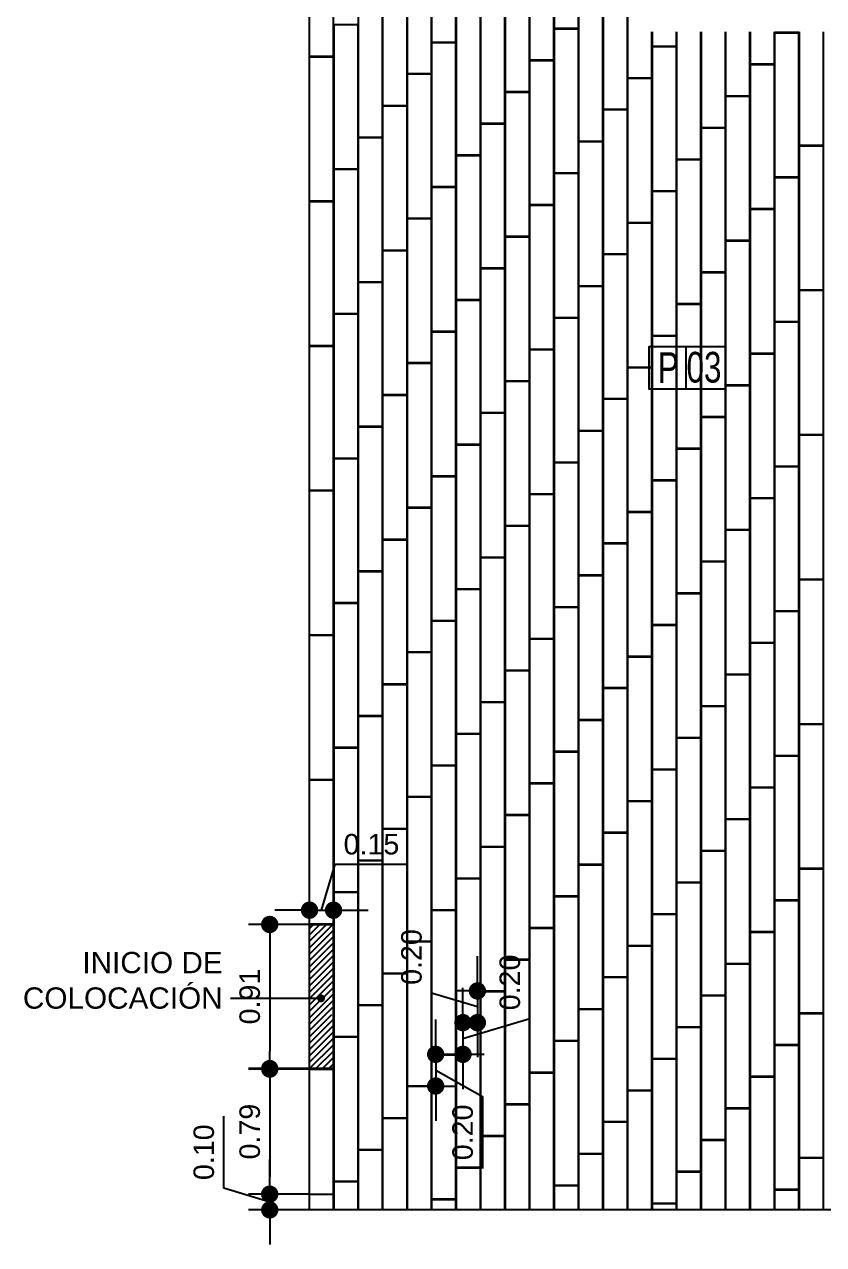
# Model space of a CAD drawing. Header units: metres. Extents: x 289 to 442, y 174 to 231.
# Drawn here: x 394.32 to 399.39, y 179.62 to 187.36 of the extents above; entities that cross this region are included whole.
import ezdxf

# ---------------------------------------------------------------- set-up
doc = ezdxf.new("R2010")
doc.units = ezdxf.units.M
doc.layers.add('A-Piso', color=9, linetype='Continuous')
doc.styles.add('Arial', font='arial.ttf', dxfattribs={"height": 0.15})
doc.styles.add('Cotas 75', font='arial.ttf', dxfattribs={"height": 0.13})
doc.styles.add('SWISS', font='swisscl.ttf')
doc.dimstyles.new('COTAS CONSTRUCTIVAS 1-100', dxfattribs={"dimtxt": 0.15, "dimasz": 0.05, "dimexe": 0.11, "dimexo": 0, "dimgap": 0.05, "dimtad": 2, "dimzin": 1, "dimdsep": 46, "dimtxsty": 'Arial', "dimblk": 'DOT', "dimcen": -0.07, "dimdle": 0.15, "dimclrd": 9, "dimclre": 9, "dimclrt": 7, "dimaunit": 1, "dimadec": 4, "dimazin": 0, "dimtfac": 1, "dimtix": 1, "dimtmove": 2, "dimatfit": 1, "dimldrblk": 'DOT', "dimfxl": 0, "dimtolj": 1, "dimtzin": 0, "dimarcsym": 0})
doc.dimstyles.new('Estilo 75', dxfattribs={"dimtxt": 0.13, "dimasz": 0.11, "dimexe": 0.135, "dimexo": 0, "dimgap": 0.06, "dimtad": 1, "dimzin": 1, "dimdsep": 46, "dimtxsty": 'Cotas 75', "dimblk": 'DOT', "dimcen": 0.135, "dimdle": 0.135, "dimclrd": 9, "dimclre": 9, "dimclrt": 256, "dimadec": 0, "dimazin": 0, "dimtfac": 1, "dimtmove": 1, "dimatfit": 1, "dimfxl": 0, "dimarcsym": 0})

# ---------------------------------------------------------------- blocks, each defined once
blk = doc.blocks.new('_Dot')
at = {"color": 0, "linetype": 'ByBlock', "lineweight": -2}
blk.add_line((-0.5, 0), (-1, 0), dxfattribs=at)
at = {"color": 0, "linetype": 'ByBlock', "const_width": 0.5}
blk.add_lwpolyline([(-0.25, 0, 1), (0.25, 0, 1)], format="xyb", close=True, dxfattribs=at)
blk = doc.blocks.new('*D18')
at = {"layer": 'A-Piso', "color": 9, "lineweight": -2, "transparency": 16777216}
for p, q in [((395.5859, 179.9799), (395.5859, 180.4371)), ((395.8772, 180.0525), (395.8772, 180.1625)), ((395.8772, 179.8925), (395.5859, 179.9799)), ((396.1297, 179.9425), (395.7422, 179.9425)), ((395.8772, 179.8425), (395.8772, 179.9425)), ((395.8772, 179.8425), (395.8772, 179.9425)), ((396.1297, 179.8425), (395.7422, 179.8425)), ((395.8772, 179.7325), (395.8772, 179.6225))]:
    blk.add_line(p, q, dxfattribs=at)
at = {"layer": 'A-Piso', "color": 9, "lineweight": -2, "transparency": 16777216, "xscale": 0.11, "yscale": 0.11, "zscale": 0.11}
for p, rotation in [((395.8772, 179.9425), 270), ((395.8772, 179.8425), 90)]:
    blk.add_blockref('_Dot', p, dxfattribs=dict(at, rotation=rotation))
at = {"layer": 'A-Piso', "transparency": 16777216, "insert": (395.4595, 180.2085), "char_height": 0.13, "attachment_point": 5, "rotation": 90, "style": 'Cotas 75'}
blk.add_mtext('0.10', dxfattribs=at)
blk = doc.blocks.new('*D19')
at = {"layer": 'A-Piso', "color": 9, "lineweight": -2, "transparency": 16777216}
for p, q in [((396.1297, 180.7359), (395.7422, 180.7359)), ((395.8772, 180.6259), (395.8772, 180.0525)), ((396.1297, 179.9425), (395.7422, 179.9425))]:
    blk.add_line(p, q, dxfattribs=at)
at = {"layer": 'A-Piso', "color": 9, "lineweight": -2, "transparency": 16777216, "xscale": 0.11, "yscale": 0.11, "zscale": 0.11}
for p, rotation in [((395.8772, 180.7359), 90), ((395.8772, 179.9425), 270)]:
    blk.add_blockref('_Dot', p, dxfattribs=dict(at, rotation=rotation))
at = {"layer": 'A-Piso', "transparency": 16777216, "insert": (395.7509, 180.3392), "char_height": 0.13, "attachment_point": 5, "rotation": 90, "style": 'Cotas 75'}
blk.add_mtext('0.79', dxfattribs=at)
blk = doc.blocks.new('*D20')
at = {"layer": 'A-Piso', "color": 9, "lineweight": -2, "transparency": 16777216}
for p, q in [((396.2059, 181.744), (396.2933, 182.0354)), ((396.2933, 182.0354), (396.752, 182.0354)), ((396.1297, 181.6563), (396.1297, 181.879)), ((396.2821, 181.6563), (396.2821, 181.879)), ((396.0197, 181.744), (395.9097, 181.744)), ((396.1297, 181.744), (396.2821, 181.744)), ((396.1297, 181.744), (396.2821, 181.744)), ((396.3921, 181.744), (396.5021, 181.744))]:
    blk.add_line(p, q, dxfattribs=at)
at = {"layer": 'A-Piso', "color": 9, "lineweight": -2, "transparency": 16777216, "xscale": 0.11, "yscale": 0.11, "zscale": 0.11}
blk.add_blockref('_Dot', (396.1297, 181.744), dxfattribs=at)
at = {"layer": 'A-Piso', "color": 9, "lineweight": -2, "transparency": 16777216, "xscale": 0.11, "yscale": 0.11, "zscale": 0.11, "rotation": 180}
blk.add_blockref('_Dot', (396.2821, 181.744), dxfattribs=at)
at = {"layer": 'A-Piso', "transparency": 16777216, "insert": (396.5227, 182.1617), "char_height": 0.13, "attachment_point": 5, "style": 'Cotas 75'}
blk.add_mtext('0.15', dxfattribs=at)
blk = doc.blocks.new('*D21')
at = {"layer": 'A-Piso', "color": 9, "lineweight": -2, "transparency": 16777216}
for p, q in [((396.9303, 180.9395), (396.9303, 181.0495)), ((396.9067, 180.8295), (397.0653, 180.8295)), ((396.9303, 180.8295), (396.9303, 180.6285)), ((396.9303, 180.8295), (396.9303, 180.6285)), ((396.9303, 180.729), (397.228, 180.563)), ((396.9067, 180.6285), (397.0653, 180.6285)), ((396.9303, 180.5185), (396.9303, 180.4085)), ((397.228, 180.563), (397.228, 180.1057))]:
    blk.add_line(p, q, dxfattribs=at)
at = {"layer": 'A-Piso', "color": 9, "lineweight": -2, "transparency": 16777216, "xscale": 0.11, "yscale": 0.11, "zscale": 0.11}
for p, rotation in [((396.9303, 180.8295), 270), ((396.9303, 180.6285), 90)]:
    blk.add_blockref('_Dot', p, dxfattribs=dict(at, rotation=rotation))
at = {"layer": 'A-Piso', "transparency": 16777216, "insert": (397.1017, 180.3344), "char_height": 0.13, "attachment_point": 5, "rotation": 90, "style": 'Cotas 75'}
blk.add_mtext('0.20', dxfattribs=at)
blk = doc.blocks.new('*D22')
at = {"layer": 'A-Piso', "color": 9, "lineweight": -2, "transparency": 16777216}
for p, q in [((397.5276, 181.0572), (397.5276, 181.5145)), ((397.1035, 181.1405), (397.1035, 181.2505)), ((397.1035, 180.93), (397.5276, 181.0572)), ((397.0621, 181.0305), (397.2385, 181.0305)), ((397.1035, 181.0305), (397.1035, 180.8295)), ((397.1035, 181.0305), (397.1035, 180.8295)), ((397.0621, 180.8295), (397.2385, 180.8295)), ((397.1035, 180.7195), (397.1035, 180.6095))]:
    blk.add_line(p, q, dxfattribs=at)
at = {"layer": 'A-Piso', "color": 9, "lineweight": -2, "transparency": 16777216, "xscale": 0.11, "yscale": 0.11, "zscale": 0.11}
for p, rotation in [((397.1035, 181.0305), 270), ((397.1035, 180.8295), 90)]:
    blk.add_blockref('_Dot', p, dxfattribs=dict(at, rotation=rotation))
at = {"layer": 'A-Piso', "transparency": 16777216, "insert": (397.4012, 181.2858), "char_height": 0.13, "attachment_point": 5, "rotation": 90, "style": 'Cotas 75'}
blk.add_mtext('0.20', dxfattribs=at)
blk = doc.blocks.new('*D23')
at = {"layer": 'A-Piso', "color": 9, "lineweight": -2, "transparency": 16777216}
for p, q in [((396.1297, 181.6533), (395.7422, 181.6533)), ((395.8772, 181.5433), (395.8772, 180.8489)), ((396.1297, 180.7389), (395.7422, 180.7389))]:
    blk.add_line(p, q, dxfattribs=at)
at = {"layer": 'A-Piso', "color": 9, "lineweight": -2, "transparency": 16777216, "xscale": 0.11, "yscale": 0.11, "zscale": 0.11}
for p, rotation in [((395.8772, 181.6533), 90), ((395.8772, 180.7389), 270)]:
    blk.add_blockref('_Dot', p, dxfattribs=dict(at, rotation=rotation))
at = {"layer": 'A-Piso', "transparency": 16777216, "insert": (395.7509, 181.1961), "char_height": 0.13, "attachment_point": 5, "rotation": 90, "style": 'Cotas 75'}
blk.add_mtext('0.91', dxfattribs=at)
blk = doc.blocks.new('*D24')
at = {"layer": 'A-Piso', "color": 9, "lineweight": -2, "transparency": 16777216}
for p, q in [((396.9036, 181.2184), (396.9036, 181.6756)), ((397.195, 181.3415), (397.195, 181.4515)), ((397.195, 181.131), (396.9036, 181.2184)), ((397.2175, 181.2315), (397.06, 181.2315)), ((397.195, 181.2315), (397.195, 181.0305)), ((397.195, 181.2315), (397.195, 181.0305)), ((397.2175, 181.0305), (397.06, 181.0305)), ((397.195, 180.9205), (397.195, 180.8105))]:
    blk.add_line(p, q, dxfattribs=at)
at = {"layer": 'A-Piso', "color": 9, "lineweight": -2, "transparency": 16777216, "xscale": 0.11, "yscale": 0.11, "zscale": 0.11}
for p, rotation in [((397.195, 181.2315), 270), ((397.195, 181.0305), 90)]:
    blk.add_blockref('_Dot', p, dxfattribs=dict(at, rotation=rotation))
at = {"layer": 'A-Piso', "transparency": 16777216, "insert": (396.7772, 181.447), "char_height": 0.13, "attachment_point": 5, "rotation": 90, "style": 'Cotas 75'}
blk.add_mtext('0.20', dxfattribs=at)

msp = doc.modelspace()

# ---------------------------------------------------------------- hatches: boundary and pattern name
at = {"true_color": 0x939598}
h = msp.add_hatch(dxfattribs=at)
h.set_pattern_fill('ANSI31', color=252, scale=0.009)
h.paths.add_polyline_path([(396.2821, 181.54, -0.006762), (396.2785, 181.5458), (396.1297, 181.5458), (396.1297, 181.387), (396.1302, 181.387), (396.1302, 181.337), (396.13, 180.7389), (396.1894, 180.7389), (396.1894, 180.8667, -0.414214), (396.233, 180.9103), (396.2821, 180.9103), (396.2821, 181.0804, -0.199772), (396.2574, 181.088, -0.054557), (396.2821, 181.1373)])
h.paths.add_polyline_path([(396.2821, 181.6533), (396.1297, 181.6533), (396.1297, 181.5459), (396.2784, 181.5459, -0.04769), (396.2574, 181.5893, -0.199775), (396.2821, 181.5969)])
h.paths.add_polyline_path([(396.2821, 180.9103), (396.233, 180.9103, 0.414214), (396.1894, 180.8667), (396.1894, 180.7389), (396.2821, 180.7389)], flags=17)
h.paths.add_polyline_path([(396.2821, 181.5969, 0.199775), (396.2574, 181.5893, 0.04769), (396.2784, 181.5459), (396.2821, 181.5459)], flags=17)

# ---------------------------------------------------------------- linework, layer by layer
for points in [[(397.2039, 190.3458), (397.2039, 189.3758), (397.1289, 189.3758), (397.1289, 189.1262), (402.5027, 189.1262), (402.6226, 189.1262), (402.6226, 187.4351), (402.5028, 187.4351), (402.5028, 187.3152), (404.4397, 187.3151), (404.4397, 179.8425), (396.1297, 179.8425), (396.1297, 190.8752), (397.1289, 190.8752), (397.1289, 190.3458)], [(396.1297, 179.8425), (396.1297, 190.8752)], [(397.6807, 187.1379), (397.6807, 188.9697)], [(397.6837, 187.3389), (397.6837, 188.2533)], [(397.8361, 187.3389), (397.8361, 188.2533)], [(396.9067, 187.2513), (396.9067, 188.1657)], [(397.0591, 187.2513), (397.0591, 188.1657)], [(396.2821, 187.1607), (396.2821, 188.0751)], [(397.5283, 187.1379), (397.5283, 188.0523)], [(396.7513, 187.0503), (396.7513, 187.9647)], [(396.9037, 187.0503), (396.9037, 187.9647)], [(398.1499, 187.0245), (398.1499, 187.9389)], [(397.3729, 186.9369), (397.3729, 187.8513)], [(397.5253, 186.9369), (397.5253, 187.8513)], [(396.5959, 186.8493), (396.5959, 187.7637)], [(396.7483, 186.8493), (396.7483, 187.7637)], [(397.9945, 179.8425), (397.9945, 187.7379)], [(398.1469, 179.8425), (398.1469, 187.7379)], [(397.2175, 186.7359), (397.2175, 187.6503)], [(397.3699, 186.7359), (397.3699, 187.6503)], [(396.4405, 186.6483), (396.4405, 187.5627)], [(396.5929, 186.6483), (396.5929, 187.5627)], [(397.8391, 186.6225), (397.8391, 187.5369)], [(397.9915, 186.6225), (397.9915, 187.5369)], [(397.0621, 186.5349), (397.0621, 187.4493)], [(397.2145, 186.5349), (397.2145, 187.4493)], [(396.2851, 187.3617), (396.4375, 187.3617)], [(396.2851, 186.4473), (396.2851, 187.3617)], [(396.4375, 186.4473), (396.4375, 187.3617)], [(397.6837, 187.3389), (397.8361, 187.3389)], [(397.6837, 179.8425), (397.6837, 187.3359)], [(397.6837, 187.3359), (397.8361, 187.3359)], [(397.8361, 179.8425), (397.8361, 187.3359)], [(396.9067, 187.2513), (397.0591, 187.2513)], [(396.9067, 187.2483), (397.0591, 187.2483)], [(396.9067, 186.3339), (396.9067, 187.2483)], [(397.0591, 186.3339), (397.0591, 187.2483)], [(398.3023, 187.0245), (398.3023, 187.3152)], [(398.3053, 187.2255), (398.3053, 187.3152)], [(398.4577, 187.2255), (398.4577, 187.3152)], [(398.4607, 186.5091), (398.4607, 187.3152)], [(398.6131, 186.5091), (398.6131, 187.3152)], [(398.6161, 186.7101), (398.6161, 187.3152)], [(398.7685, 186.7101), (398.7685, 187.3152)], [(398.7715, 186.9111), (398.7715, 187.3152)], [(398.9239, 186.9111), (398.9239, 187.3152)], [(398.9269, 187.1121), (398.9269, 187.3152)], [(399.0793, 187.1121), (399.0793, 187.3152)], [(399.0823, 187.3131), (399.0823, 187.3152)], [(399.0823, 187.3131), (399.2347, 187.3131)], [(399.0823, 187.3101), (399.2347, 187.3101)], [(399.0823, 186.3957), (399.0823, 187.3101)], [(399.2347, 187.3131), (399.2347, 187.3152)], [(399.2347, 186.3957), (399.2347, 187.3101)], [(399.2377, 179.8425), (399.2377, 187.3152)], [(399.3901, 179.8425), (399.3901, 187.3152)], [(398.3053, 187.2255), (398.4577, 187.2255)], [(398.3053, 179.8425), (398.3053, 187.2225)], [(398.3053, 187.2225), (398.4577, 187.2225)], [(398.4577, 179.8425), (398.4577, 187.2225)], [(396.1297, 187.1607), (396.2821, 187.1607)], [(396.1297, 187.1577), (396.2821, 187.1577)], [(396.2821, 186.2433), (396.2821, 187.1577)], [(397.5283, 187.1379), (397.6807, 187.1379)], [(397.5283, 187.1349), (397.6807, 187.1349)], [(397.5283, 186.2205), (397.5283, 187.1349)], [(397.6807, 179.8425), (397.6807, 187.1349)], [(398.9269, 187.1121), (399.0793, 187.1121)], [(398.9269, 179.8425), (398.9269, 187.1091)], [(398.9269, 187.1091), (399.0793, 187.1091)], [(399.0793, 179.8425), (399.0793, 187.1091)], [(396.9037, 187.0503), (396.7513, 187.0503)], [(396.9037, 187.0473), (396.7513, 187.0473)], [(396.7513, 186.1329), (396.7513, 187.0473)], [(396.9037, 186.1329), (396.9037, 187.0473)], [(398.1499, 187.0245), (398.3023, 187.0245)], [(398.1499, 179.8425), (398.1499, 187.0215)], [(398.1499, 187.0215), (398.3023, 187.0215)], [(398.3023, 179.8425), (398.3023, 187.0215)], [(397.3729, 186.9369), (397.5253, 186.9369)], [(397.3729, 186.9339), (397.5253, 186.9339)], [(397.3729, 186.0195), (397.3729, 186.9339)], [(397.5253, 186.0195), (397.5253, 186.9339)], [(398.7715, 186.9111), (398.9239, 186.9111)], [(398.7715, 179.8425), (398.7715, 186.9081)], [(398.7715, 186.9081), (398.9239, 186.9081)], [(398.9239, 179.8425), (398.9239, 186.9081)], [(396.5959, 186.8493), (396.7483, 186.8493)], [(396.5959, 186.8463), (396.7483, 186.8463)], [(396.5959, 185.9319), (396.5959, 186.8463)], [(396.7483, 185.9319), (396.7483, 186.8463)], [(398.1469, 186.8235), (397.9945, 186.8235)], [(398.1469, 186.8205), (397.9945, 186.8205)], [(397.2175, 186.7359), (397.3699, 186.7359)], [(397.2175, 186.7329), (397.3699, 186.7329)], [(397.2175, 185.8185), (397.2175, 186.7329)], [(397.3699, 185.8185), (397.3699, 186.7329)], [(398.6161, 186.7101), (398.7685, 186.7101)], [(398.6161, 179.8425), (398.6161, 186.7071)], [(398.6161, 186.7071), (398.7685, 186.7071)], [(398.7685, 179.8425), (398.7685, 186.7071)], [(396.4405, 186.6483), (396.5929, 186.6483)], [(396.4405, 186.6453), (396.5929, 186.6453)], [(396.4405, 185.7309), (396.4405, 186.6453)], [(396.5929, 185.7309), (396.5929, 186.6453)], [(397.8391, 186.6225), (397.9915, 186.6225)], [(397.8391, 179.8425), (397.8391, 186.6195)], [(397.8391, 186.6195), (397.9915, 186.6195)], [(397.9915, 179.8425), (397.9915, 186.6195)], [(399.2377, 186.5967), (399.3901, 186.5967)], [(399.2377, 186.5937), (399.3901, 186.5937)], [(397.0621, 186.5349), (397.2145, 186.5349)], [(397.0621, 186.5319), (397.2145, 186.5319)], [(397.0621, 185.6175), (397.0621, 186.5319)], [(397.2145, 185.6175), (397.2145, 186.5319)], [(398.4607, 186.5091), (398.6131, 186.5091)], [(398.4607, 179.8425), (398.4607, 186.5061)], [(398.4607, 186.5061), (398.6131, 186.5061)], [(398.6131, 179.8425), (398.6131, 186.5061)], [(396.2851, 186.4473), (396.4375, 186.4473)], [(396.2851, 186.4443), (396.4375, 186.4443)], [(396.2851, 185.5299), (396.2851, 186.4443)], [(396.4375, 185.5299), (396.4375, 186.4443)], [(397.6837, 186.4215), (397.8361, 186.4215)], [(397.6837, 186.4185), (397.8361, 186.4185)], [(396.9067, 186.3339), (397.0591, 186.3339)], [(396.9067, 186.3309), (397.0591, 186.3309)], [(396.9067, 185.4165), (396.9067, 186.3309)], [(397.0591, 185.4165), (397.0591, 186.3309)], [(399.0823, 186.3957), (399.2347, 186.3957)], [(399.0823, 179.8425), (399.0823, 186.3927)], [(399.0823, 186.3927), (399.2347, 186.3927)], [(399.2347, 179.8425), (399.2347, 186.3927)], [(396.1297, 186.2433), (396.2821, 186.2433)], [(398.3053, 186.3081), (398.4577, 186.3081)], [(398.3053, 186.3051), (398.4577, 186.3051)], [(396.1297, 186.2403), (396.2821, 186.2403)], [(396.2821, 185.3259), (396.2821, 186.2403)], [(397.5283, 186.2205), (397.6807, 186.2205)], [(397.5283, 186.2175), (397.6807, 186.2175)], [(397.5283, 185.3031), (397.5283, 186.2175)], [(398.9269, 186.1947), (399.0793, 186.1947)], [(398.9269, 186.1917), (399.0793, 186.1917)], [(396.9037, 186.1329), (396.7513, 186.1329)], [(396.9037, 186.1299), (396.7513, 186.1299)], [(396.7513, 185.2155), (396.7513, 186.1299)], [(396.9037, 185.2155), (396.9037, 186.1299)], [(398.1499, 186.1071), (398.3023, 186.1071)], [(398.1499, 186.1041), (398.3023, 186.1041)], [(397.3729, 186.0195), (397.5253, 186.0195)], [(397.3729, 186.0165), (397.5253, 186.0165)], [(397.3729, 185.1021), (397.3729, 186.0165)], [(397.5253, 185.1021), (397.5253, 186.0165)], [(396.5959, 185.9319), (396.7483, 185.9319)], [(398.7715, 185.9937), (398.9239, 185.9937)], [(398.7715, 185.9907), (398.9239, 185.9907)], [(396.5959, 185.9289), (396.7483, 185.9289)], [(396.5959, 185.0145), (396.5959, 185.9289)], [(396.7483, 185.0145), (396.7483, 185.9289)], [(398.1469, 185.9061), (397.9945, 185.9061)], [(398.1469, 185.9031), (397.9945, 185.9031)], [(397.2175, 185.8185), (397.3699, 185.8185)], [(397.2175, 185.8155), (397.3699, 185.8155)], [(397.2175, 184.9011), (397.2175, 185.8155)], [(397.3699, 184.9011), (397.3699, 185.8155)], [(398.6161, 185.7927), (398.7685, 185.7927)], [(398.6161, 185.7897), (398.7685, 185.7897)], [(396.4405, 185.7309), (396.5929, 185.7309)], [(396.4405, 185.7279), (396.5929, 185.7279)], [(396.4405, 184.8135), (396.4405, 185.7279)], [(396.5929, 184.8135), (396.5929, 185.7279)], [(397.8391, 185.7051), (397.9915, 185.7051)], [(397.8391, 185.7021), (397.9915, 185.7021)], [(399.2377, 185.6793), (399.3901, 185.6793)], [(399.2377, 185.6763), (399.3901, 185.6763)], [(397.0621, 185.6175), (397.2145, 185.6175)], [(397.0621, 185.6145), (397.2145, 185.6145)], [(397.0621, 184.7001), (397.0621, 185.6145)], [(397.2145, 184.7001), (397.2145, 185.6145)], [(398.4607, 185.5917), (398.6131, 185.5917)], [(398.4607, 185.5887), (398.6131, 185.5887)], [(396.2851, 185.5299), (396.4375, 185.5299)], [(396.2851, 185.5269), (396.4375, 185.5269)], [(396.2851, 184.6125), (396.2851, 185.5269)], [(396.4375, 184.6125), (396.4375, 185.5269)], [(397.6837, 185.5041), (397.8361, 185.5041)], [(397.6837, 185.5011), (397.8361, 185.5011)], [(399.0823, 185.4783), (399.2347, 185.4783)], [(399.0823, 185.4753), (399.2347, 185.4753)], [(396.9067, 185.4165), (397.0591, 185.4165)], [(396.9067, 185.4135), (397.0591, 185.4135)], [(396.9067, 184.4991), (396.9067, 185.4135)], [(397.0591, 184.4991), (397.0591, 185.4135)], [(398.3053, 185.3907), (398.4577, 185.3907)], [(396.1297, 185.3259), (396.2821, 185.3259)], [(396.1297, 185.3229), (396.2821, 185.3229)], [(396.2821, 184.4085), (396.2821, 185.3229)], [(398.3053, 185.3877), (398.4577, 185.3877)], [(397.5283, 185.3031), (397.6807, 185.3031)], [(397.5283, 185.3001), (397.6807, 185.3001)], [(397.5283, 184.3857), (397.5283, 185.3001)], [(398.9269, 185.2773), (399.0793, 185.2773)], [(398.9269, 185.2743), (399.0793, 185.2743)], [(396.9037, 185.2155), (396.7513, 185.2155)], [(396.9037, 185.2125), (396.7513, 185.2125)], [(396.7513, 184.2981), (396.7513, 185.2125)], [(396.9037, 184.2981), (396.9037, 185.2125)], [(398.1499, 185.1897), (398.3023, 185.1897)], [(398.1499, 185.1867), (398.3023, 185.1867)], [(397.3729, 185.1021), (397.5253, 185.1021)], [(397.3729, 185.0991), (397.5253, 185.0991)], [(397.3729, 184.1847), (397.3729, 185.0991)], [(397.5253, 184.1847), (397.5253, 185.0991)], [(396.5959, 185.0145), (396.7483, 185.0145)], [(396.5959, 185.0115), (396.7483, 185.0115)], [(396.5959, 184.0971), (396.5959, 185.0115)], [(396.7483, 184.0971), (396.7483, 185.0115)], [(398.7715, 185.0763), (398.9239, 185.0763)], [(398.7715, 185.0733), (398.9239, 185.0733)], [(398.1469, 184.9887), (397.9945, 184.9887)], [(398.1469, 184.9857), (397.9945, 184.9857)], [(397.2175, 184.9011), (397.3699, 184.9011)], [(397.2175, 184.8981), (397.3699, 184.8981)], [(397.2175, 183.9837), (397.2175, 184.8981)], [(397.3699, 183.9837), (397.3699, 184.8981)], [(398.6161, 184.8753), (398.7685, 184.8753)], [(398.6161, 184.8723), (398.7685, 184.8723)], [(396.4405, 184.8135), (396.5929, 184.8135)], [(396.4405, 184.8105), (396.5929, 184.8105)], [(396.4405, 183.8961), (396.4405, 184.8105)], [(396.5929, 183.8961), (396.5929, 184.8105)], [(397.8391, 184.7877), (397.9915, 184.7877)], [(397.8391, 184.7847), (397.9915, 184.7847)], [(397.0621, 184.7001), (397.2145, 184.7001)], [(397.0621, 184.6971), (397.2145, 184.6971)], [(397.0621, 183.7827), (397.0621, 184.6971)], [(397.2145, 183.7827), (397.2145, 184.6971)], [(399.2377, 184.7619), (399.3901, 184.7619)], [(399.2377, 184.7589), (399.3901, 184.7589)], [(398.4607, 184.6743), (398.6131, 184.6743)], [(398.4607, 184.6713), (398.6131, 184.6713)], [(396.2851, 184.6125), (396.4375, 184.6125)], [(396.2851, 184.6095), (396.4375, 184.6095)], [(396.2851, 183.6951), (396.2851, 184.6095)], [(396.4375, 183.6951), (396.4375, 184.6095)], [(397.6837, 184.5867), (397.8361, 184.5867)], [(397.6837, 184.5837), (397.8361, 184.5837)], [(399.0823, 184.5609), (399.2347, 184.5609)], [(399.0823, 184.5579), (399.2347, 184.5579)], [(396.9067, 184.4991), (397.0591, 184.4991)], [(396.9067, 184.4961), (397.0591, 184.4961)], [(396.9067, 183.5817), (396.9067, 184.4961)], [(397.0591, 183.5817), (397.0591, 184.4961)], [(398.3053, 184.4733), (398.4577, 184.4733)], [(398.3053, 184.4703), (398.4577, 184.4703)], [(396.1297, 184.4085), (396.2821, 184.4085)], [(396.1297, 184.4055), (396.2821, 184.4055)], [(396.2821, 183.4911), (396.2821, 184.4055)], [(397.5283, 184.3857), (397.6807, 184.3857)], [(397.5283, 184.3827), (397.6807, 184.3827)], [(397.5283, 183.4683), (397.5283, 184.3827)], [(398.9269, 184.3599), (399.0793, 184.3599)], [(398.9269, 184.3569), (399.0793, 184.3569)], [(396.9037, 184.2981), (396.7513, 184.2981)], [(396.9037, 184.2951), (396.7513, 184.2951)], [(396.7513, 183.3807), (396.7513, 184.2951)], [(396.9037, 183.3807), (396.9037, 184.2951)], [(398.1499, 184.2723), (398.3023, 184.2723)], [(398.1499, 184.2693), (398.3023, 184.2693)], [(397.3729, 184.1847), (397.5253, 184.1847)], [(397.3729, 184.1817), (397.5253, 184.1817)], [(397.3729, 183.2673), (397.3729, 184.1817)], [(397.5253, 183.2673), (397.5253, 184.1817)], [(398.7715, 184.1589), (398.9239, 184.1589)], [(398.7715, 184.1559), (398.9239, 184.1559)], [(396.5959, 184.0971), (396.7483, 184.0971)], [(396.5959, 184.0941), (396.7483, 184.0941)], [(396.5959, 183.1797), (396.5959, 184.0941)], [(396.7483, 183.1797), (396.7483, 184.0941)], [(398.1469, 184.0713), (397.9945, 184.0713)], [(398.1469, 184.0683), (397.9945, 184.0683)], [(397.2175, 183.9837), (397.3699, 183.9837)], [(397.2175, 183.9807), (397.3699, 183.9807)], [(397.2175, 183.0663), (397.2175, 183.9807)], [(397.3699, 183.0663), (397.3699, 183.9807)], [(398.6161, 183.9579), (398.7685, 183.9579)], [(398.6161, 183.9549), (398.7685, 183.9549)], [(396.4405, 183.8961), (396.5929, 183.8961)], [(396.4405, 183.8931), (396.5929, 183.8931)], [(396.4405, 182.9787), (396.4405, 183.8931)], [(396.5929, 182.9787), (396.5929, 183.8931)], [(397.8391, 183.8703), (397.9915, 183.8703)], [(397.8391, 183.8673), (397.9915, 183.8673)], [(399.2377, 183.8445), (399.3901, 183.8445)], [(397.0621, 183.7827), (397.2145, 183.7827)], [(397.0621, 183.7797), (397.2145, 183.7797)], [(397.0621, 182.8653), (397.0621, 183.7797)], [(397.2145, 182.8653), (397.2145, 183.7797)], [(399.2377, 183.8415), (399.3901, 183.8415)], [(396.2851, 183.6951), (396.4375, 183.6951)], [(396.2851, 183.6921), (396.4375, 183.6921)], [(396.2851, 182.7777), (396.2851, 183.6921)], [(396.4375, 182.7777), (396.4375, 183.6921)], [(398.4607, 183.7569), (398.6131, 183.7569)], [(398.4607, 183.7539), (398.6131, 183.7539)], [(397.6837, 183.6693), (397.8361, 183.6693)], [(397.6837, 183.6663), (397.8361, 183.6663)], [(399.0823, 183.6435), (399.2347, 183.6435)], [(399.0823, 183.6405), (399.2347, 183.6405)], [(396.9067, 183.5817), (397.0591, 183.5817)], [(396.9067, 183.5787), (397.0591, 183.5787)], [(396.9067, 182.6643), (396.9067, 183.5787)], [(397.0591, 182.6643), (397.0591, 183.5787)], [(398.3053, 183.5559), (398.4577, 183.5559)], [(398.3053, 183.5529), (398.4577, 183.5529)], [(396.1297, 183.4911), (396.2821, 183.4911)], [(396.1297, 183.4881), (396.2821, 183.4881)], [(396.2821, 182.5737), (396.2821, 183.4881)], [(397.5283, 183.4683), (397.6807, 183.4683)], [(397.5283, 183.4653), (397.6807, 183.4653)], [(397.5283, 182.5509), (397.5283, 183.4653)], [(396.9037, 183.3807), (396.7513, 183.3807)], [(396.9037, 183.3777), (396.7513, 183.3777)], [(396.7513, 182.4633), (396.7513, 183.3777)], [(396.9037, 182.4633), (396.9037, 183.3777)], [(398.9269, 183.4425), (399.0793, 183.4425)], [(398.9269, 183.4395), (399.0793, 183.4395)], [(398.1499, 183.3549), (398.3023, 183.3549)], [(398.1499, 183.3519), (398.3023, 183.3519)], [(397.3729, 183.2673), (397.5253, 183.2673)], [(397.3729, 183.2643), (397.5253, 183.2643)], [(397.3729, 182.3499), (397.3729, 183.2643)], [(397.5253, 182.3499), (397.5253, 183.2643)], [(398.7715, 183.2415), (398.9239, 183.2415)], [(398.7715, 183.2385), (398.9239, 183.2385)], [(396.5959, 183.1797), (396.7483, 183.1797)], [(396.5959, 183.1767), (396.7483, 183.1767)], [(396.5959, 182.2623), (396.5959, 183.1767)], [(396.7483, 182.2623), (396.7483, 183.1767)], [(398.1469, 183.1539), (397.9945, 183.1539)], [(398.1469, 183.1509), (397.9945, 183.1509)], [(397.2175, 183.0663), (397.3699, 183.0663)], [(397.2175, 183.0633), (397.3699, 183.0633)], [(397.2175, 182.1489), (397.2175, 183.0633)], [(397.3699, 182.1489), (397.3699, 183.0633)], [(398.6161, 183.0405), (398.7685, 183.0405)], [(398.6161, 183.0375), (398.7685, 183.0375)], [(396.4405, 182.9787), (396.5929, 182.9787)], [(396.4405, 182.9757), (396.5929, 182.9757)], [(396.4405, 182.0613), (396.4405, 182.9757)], [(396.5929, 182.0613), (396.5929, 182.9757)], [(397.8391, 182.9529), (397.9915, 182.9529)], [(397.8391, 182.9499), (397.9915, 182.9499)], [(399.2377, 182.9271), (399.3901, 182.9271)], [(399.2377, 182.9241), (399.3901, 182.9241)], [(397.0621, 182.8653), (397.2145, 182.8653)], [(397.0621, 182.8623), (397.2145, 182.8623)], [(397.0621, 181.9479), (397.0621, 182.8623)], [(397.2145, 181.9479), (397.2145, 182.8623)], [(398.4607, 182.8395), (398.6131, 182.8395)], [(398.4607, 182.8365), (398.6131, 182.8365)], [(396.2851, 182.7777), (396.4375, 182.7777)], [(396.2851, 182.7747), (396.4375, 182.7747)], [(396.2851, 181.8603), (396.2851, 182.7747)], [(396.4375, 181.8603), (396.4375, 182.7747)], [(397.6837, 182.7519), (397.8361, 182.7519)], [(397.6837, 182.7489), (397.8361, 182.7489)], [(399.0823, 182.7261), (399.2347, 182.7261)], [(399.0823, 182.7231), (399.2347, 182.7231)], [(396.9067, 182.6643), (397.0591, 182.6643)], [(396.9067, 182.6613), (397.0591, 182.6613)], [(396.9067, 181.7469), (396.9067, 182.6613)], [(397.0591, 181.7469), (397.0591, 182.6613)], [(398.3053, 182.6385), (398.4577, 182.6385)], [(398.3053, 182.6355), (398.4577, 182.6355)], [(396.1297, 182.5737), (396.2821, 182.5737)], [(396.1297, 182.5707), (396.2821, 182.5707)], [(396.2821, 181.6563), (396.2821, 182.5707)], [(397.5283, 182.5509), (397.6807, 182.5509)], [(397.5283, 182.5479), (397.6807, 182.5479)], [(397.5283, 181.6335), (397.5283, 182.5479)], [(396.9037, 182.4633), (396.7513, 182.4633)], [(396.9037, 182.4603), (396.7513, 182.4603)], [(396.7513, 181.5459), (396.7513, 182.4603)], [(396.9037, 181.5459), (396.9037, 182.4603)], [(398.9269, 182.5251), (399.0793, 182.5251)], [(398.9269, 182.5221), (399.0793, 182.5221)], [(398.1499, 182.4375), (398.3023, 182.4375)], [(398.1499, 182.4345), (398.3023, 182.4345)], [(397.3729, 182.3499), (397.5253, 182.3499)], [(397.3729, 182.3469), (397.5253, 182.3469)], [(397.3729, 181.4325), (397.3729, 182.3469)], [(397.5253, 181.4325), (397.5253, 182.3469)], [(398.7715, 182.3241), (398.9239, 182.3241)], [(398.7715, 182.3211), (398.9239, 182.3211)], [(396.5959, 182.2623), (396.7483, 182.2623)], [(396.5959, 182.2593), (396.7483, 182.2593)], [(396.5959, 181.3449), (396.5959, 182.2593)], [(396.7483, 181.3449), (396.7483, 182.2593)], [(398.1469, 182.2365), (397.9945, 182.2365)], [(398.1469, 182.2335), (397.9945, 182.2335)], [(397.2175, 182.1489), (397.3699, 182.1489)], [(397.2175, 182.1459), (397.3699, 182.1459)], [(397.2175, 181.2315), (397.2175, 182.1459)], [(397.3699, 181.2315), (397.3699, 182.1459)], [(396.4405, 182.0613), (396.5929, 182.0613)], [(398.6161, 182.1231), (398.7685, 182.1231)], [(398.6161, 182.1201), (398.7685, 182.1201)], [(396.4405, 182.0583), (396.5929, 182.0583)], [(396.4405, 181.1439), (396.4405, 182.0583)], [(396.5929, 181.1439), (396.5929, 182.0583)], [(397.8391, 182.0355), (397.9915, 182.0355)], [(397.8391, 182.0325), (397.9915, 182.0325)], [(399.2377, 182.0097), (399.3901, 182.0097)], [(399.2377, 182.0067), (399.3901, 182.0067)], [(397.0621, 181.9479), (397.2145, 181.9479)], [(397.0621, 181.9449), (397.2145, 181.9449)], [(397.0621, 181.0305), (397.0621, 181.9449)], [(397.2145, 181.0305), (397.2145, 181.9449)], [(398.4607, 181.9221), (398.6131, 181.9221)], [(398.4607, 181.9191), (398.6131, 181.9191)], [(396.2851, 181.8603), (396.4375, 181.8603)], [(396.2851, 181.8573), (396.4375, 181.8573)], [(396.2851, 180.9429), (396.2851, 181.8573)], [(396.4375, 180.9429), (396.4375, 181.8573)], [(397.6837, 181.8345), (397.8361, 181.8345)], [(397.6837, 181.8315), (397.8361, 181.8315)], [(399.0823, 181.8087), (399.2347, 181.8087)], [(399.0823, 181.8057), (399.2347, 181.8057)], [(396.9067, 181.7469), (397.0591, 181.7469)], [(396.9067, 181.7439), (397.0591, 181.7439)], [(396.9067, 180.8295), (396.9067, 181.7439)], [(397.0591, 180.8295), (397.0591, 181.7439)], [(398.3053, 181.7211), (398.4577, 181.7211)], [(398.3053, 181.7181), (398.4577, 181.7181)], [(396.1297, 181.6563), (396.2821, 181.6563)], [(396.1297, 181.6533), (396.2821, 181.6533)], [(396.2821, 180.7389), (396.2821, 181.6533)], [(397.5283, 181.6335), (397.6807, 181.6335)], [(397.5283, 181.6305), (397.6807, 181.6305)], [(397.5283, 180.7161), (397.5283, 181.6305)], [(398.9269, 181.6077), (399.0793, 181.6077)], [(398.9269, 181.6047), (399.0793, 181.6047)], [(396.9037, 181.5459), (396.7513, 181.5459)], [(396.9037, 181.5429), (396.7513, 181.5429)], [(396.7513, 180.6285), (396.7513, 181.5429)], [(396.9037, 180.6285), (396.9037, 181.5429)], [(398.1499, 181.5201), (398.3023, 181.5201)], [(398.1499, 181.5171), (398.3023, 181.5171)], [(397.3729, 181.4325), (397.5253, 181.4325)], [(397.3729, 181.4295), (397.5253, 181.4295)], [(397.3729, 180.5151), (397.3729, 181.4295)], [(397.5253, 180.5151), (397.5253, 181.4295)], [(398.7715, 181.4067), (398.9239, 181.4067)], [(398.7715, 181.4037), (398.9239, 181.4037)], [(396.5959, 181.3449), (396.7483, 181.3449)], [(396.5959, 181.3419), (396.7483, 181.3419)], [(396.5959, 180.4275), (396.5959, 181.3419)], [(396.7483, 180.4275), (396.7483, 181.3419)], [(398.1469, 181.3191), (397.9945, 181.3191)], [(398.1469, 181.3161), (397.9945, 181.3161)], [(397.2175, 181.2315), (397.3699, 181.2315)], [(397.2175, 181.2285), (397.3699, 181.2285)], [(397.2175, 180.3141), (397.2175, 181.2285)], [(397.3699, 180.3141), (397.3699, 181.2285)], [(396.4405, 181.1439), (396.5929, 181.1439)], [(396.4405, 181.1409), (396.5929, 181.1409)], [(396.4405, 180.2265), (396.4405, 181.1409)], [(396.5929, 180.2265), (396.5929, 181.1409)], [(398.6161, 181.2057), (398.7685, 181.2057)], [(398.6161, 181.2027), (398.7685, 181.2027)], [(397.8391, 181.1181), (397.9915, 181.1181)], [(397.8391, 181.1151), (397.9915, 181.1151)], [(399.2377, 181.0923), (399.3901, 181.0923)], [(399.2377, 181.0893), (399.3901, 181.0893)], [(397.0621, 181.0305), (397.2145, 181.0305)], [(397.0621, 181.0275), (397.2145, 181.0275)], [(397.0621, 180.1131), (397.0621, 181.0275)], [(397.2145, 180.1131), (397.2145, 181.0275)], [(398.4607, 181.0047), (398.6131, 181.0047)], [(398.4607, 181.0017), (398.6131, 181.0017)], [(396.2851, 180.9429), (396.4375, 180.9429)], [(396.2851, 180.9399), (396.4375, 180.9399)], [(396.2851, 180.0255), (396.2851, 180.9399)], [(396.4375, 180.0255), (396.4375, 180.9399)], [(397.6837, 180.9171), (397.8361, 180.9171)], [(397.6837, 180.9141), (397.8361, 180.9141)], [(396.9067, 180.8295), (397.0591, 180.8295)], [(396.9067, 180.8265), (397.0591, 180.8265)], [(396.9067, 179.9121), (396.9067, 180.8265)], [(397.0591, 179.9121), (397.0591, 180.8265)], [(399.0823, 180.8913), (399.2347, 180.8913)], [(399.0823, 180.8883), (399.2347, 180.8883)], [(398.3053, 180.8037), (398.4577, 180.8037)], [(398.3053, 180.8007), (398.4577, 180.8007)], [(396.1297, 180.7389), (396.2821, 180.7389)], [(396.1297, 180.7359), (396.2821, 180.7359)], [(396.2821, 179.8425), (396.2821, 180.7359)], [(397.5283, 180.7161), (397.6807, 180.7161)], [(397.5283, 179.8425), (397.5283, 180.7131)], [(397.5283, 180.7131), (397.6807, 180.7131)], [(398.9269, 180.6903), (399.0793, 180.6903)], [(398.9269, 180.6873), (399.0793, 180.6873)], [(396.9037, 180.6285), (396.7513, 180.6285)], [(396.7513, 179.8425), (396.7513, 180.6255)], [(396.9037, 180.6255), (396.7513, 180.6255)], [(396.9037, 179.8425), (396.9037, 180.6255)], [(398.1499, 180.6027), (398.3023, 180.6027)], [(398.1499, 180.5997), (398.3023, 180.5997)], [(397.3729, 180.5151), (397.5253, 180.5151)], [(397.3729, 179.8425), (397.3729, 180.5121)], [(397.3729, 180.5121), (397.5253, 180.5121)], [(397.5253, 179.8425), (397.5253, 180.5121)], [(398.7715, 180.4893), (398.9239, 180.4893)], [(398.7715, 180.4863), (398.9239, 180.4863)], [(396.5959, 180.4275), (396.7483, 180.4275)], [(396.5959, 179.8425), (396.5959, 180.4245)], [(396.5959, 180.4245), (396.7483, 180.4245)], [(396.7483, 179.8425), (396.7483, 180.4245)], [(398.1469, 180.4017), (397.9945, 180.4017)], [(398.1469, 180.3987), (397.9945, 180.3987)], [(397.2175, 180.3141), (397.3699, 180.3141)], [(397.2175, 179.8425), (397.2175, 180.3111)], [(397.2175, 180.3111), (397.3699, 180.3111)], [(397.3699, 179.8425), (397.3699, 180.3111)], [(398.6161, 180.2883), (398.7685, 180.2883)], [(398.6161, 180.2853), (398.7685, 180.2853)], [(396.4405, 180.2265), (396.5929, 180.2265)], [(396.4405, 179.8425), (396.4405, 180.2235)], [(396.4405, 180.2235), (396.5929, 180.2235)], [(396.5929, 179.8425), (396.5929, 180.2235)], [(397.8391, 180.2007), (397.9945, 180.2007)], [(397.8391, 180.1977), (397.9915, 180.1977)], [(399.2377, 180.1749), (399.3901, 180.1749)], [(399.2377, 180.1719), (399.3901, 180.1719)], [(397.0621, 180.1131), (397.2145, 180.1131)], [(397.0621, 179.8425), (397.0621, 180.1101)], [(397.0621, 180.1101), (397.2145, 180.1101)], [(397.2145, 179.8425), (397.2145, 180.1101)], [(398.4607, 180.0873), (398.6131, 180.0873)], [(398.4607, 180.0843), (398.6131, 180.0843)], [(396.2851, 180.0255), (396.4375, 180.0255)], [(396.2851, 179.8425), (396.2851, 180.0225)], [(396.2851, 180.0225), (396.4375, 180.0225)], [(396.4375, 179.8425), (396.4375, 180.0225)], [(397.6837, 179.9997), (397.8391, 179.9997)], [(397.6837, 179.9967), (397.8361, 179.9967)], [(399.0823, 179.9739), (399.2347, 179.9739)], [(396.1297, 179.9425), (396.2821, 179.9425)], [(396.9067, 179.9121), (397.0591, 179.9121)], [(396.9067, 179.8425), (396.9067, 179.9091)], [(396.9067, 179.9091), (397.0591, 179.9091)], [(397.0591, 179.8425), (397.0591, 179.9091)], [(399.0823, 179.9709), (399.2347, 179.9709)], [(398.3053, 179.8863), (398.4577, 179.8863)], [(398.3053, 179.8833), (398.4577, 179.8833)]]:
    msp.add_lwpolyline(points)
at = {"layer": 'A-Piso', "color": 2, "linetype": 'Continuous'}
msp.add_lwpolyline([(398.7687, 185.0519), (398.7687, 185.3183), (398.2823, 185.3183), (398.2823, 185.0519)], close=True, dxfattribs=at)
msp.add_lwpolyline([(398.518, 185.3183), (398.518, 185.0519)], dxfattribs=at)
at = {"layer": 'A-Piso', "color": 1, "linetype": 'Continuous'}
msp.add_lwpolyline([(396.1297, 181.6533), (396.2821, 181.6533), (396.2821, 180.7389), (396.1297, 180.7389)], close=True, dxfattribs=at)

# ---------------------------------------------------------------- texts
at = {"layer": 'A-Piso', "color": 8, "linetype": 'Continuous', "style": 'SWISS'}
for s, p in [('P', (398.3401, 185.0889)), ('03', (398.5219, 185.0913))]:
    msp.add_text(s, height=0.1944, rotation=359.99972, dxfattribs=at).set_placement(p)
at = {"layer": 'A-Piso', "color": 7, "linetype": 'Continuous', "insert": (395.5788, 181.1172, 2.9482), "char_height": 0.135, "attachment_point": 9, "style": 'Arial'}
msp.add_mtext('INICIO DE\\PCOLOCACIÓN', dxfattribs=at)

# ---------------------------------------------------------------- dimensions: what is measured, and where the dimension line sits
at = {"layer": 'A-Piso'}
dim = msp.add_linear_dim(base=(396.2821, 181.744), p1=(396.1297, 181.6563), p2=(396.2821, 181.6563), dimstyle='Estilo 75', dxfattribs=at)
dim.commit()
dim.dimension.update_dxf_attribs({"geometry": '*D20', "text_midpoint": (396.3533, 182.1617)})
for base, p1, p2, picture, middle in [((395.8772, 180.7389), (396.1297, 181.6533), (396.1297, 180.7389), '*D23', (395.7509, 181.1961)), ((397.195, 181.0305), (397.2175, 181.2315), (397.2175, 181.0305), '*D24', (396.7772, 181.2784)), ((397.1035, 180.8295), (397.0621, 181.0305), (397.0621, 180.8295), '*D22', (397.4012, 181.1172)), ((395.8772, 179.9425), (396.1297, 180.7359), (396.1297, 179.9425), '*D19', (395.7509, 180.3392)), ((395.8772, 179.9425), (396.1297, 179.8425), (396.1297, 179.9425), '*D18', (395.4595, 180.0399))]:
    dim = msp.add_linear_dim(base=base, p1=p1, p2=p2, angle=90, dimstyle='Estilo 75', dxfattribs=at)
    dim.commit()
    dim.dimension.update_dxf_attribs({"geometry": picture, "text_midpoint": middle})
dim = msp.add_linear_dim(base=(396.9303, 180.6285), p1=(396.9067, 180.8295), p2=(396.9067, 180.6285), angle=90, dimstyle='Estilo 75', dxfattribs=at)
dim.commit()
dim.dimension.update_dxf_attribs({"geometry": '*D21', "text_midpoint": (397.228, 180.503), "dimtype": 160})

# ---------------------------------------------------------------- leaders
at = {"layer": 'A-Piso', "color": 1, "linetype": 'Continuous', "annotation_type": 0, "has_hookline": 1, "hookline_direction": 1, "text_width": 1.2431}
msp.add_leader([(396.2028, 181.1847, 2.9482), (395.6288, 181.1847, 2.9482)], dimstyle='COTAS CONSTRUCTIVAS 1-100', override={"dimgap": 0.05, "dimtad": 0}, dxfattribs=at)

doc.saveas('drawing.dxf')
